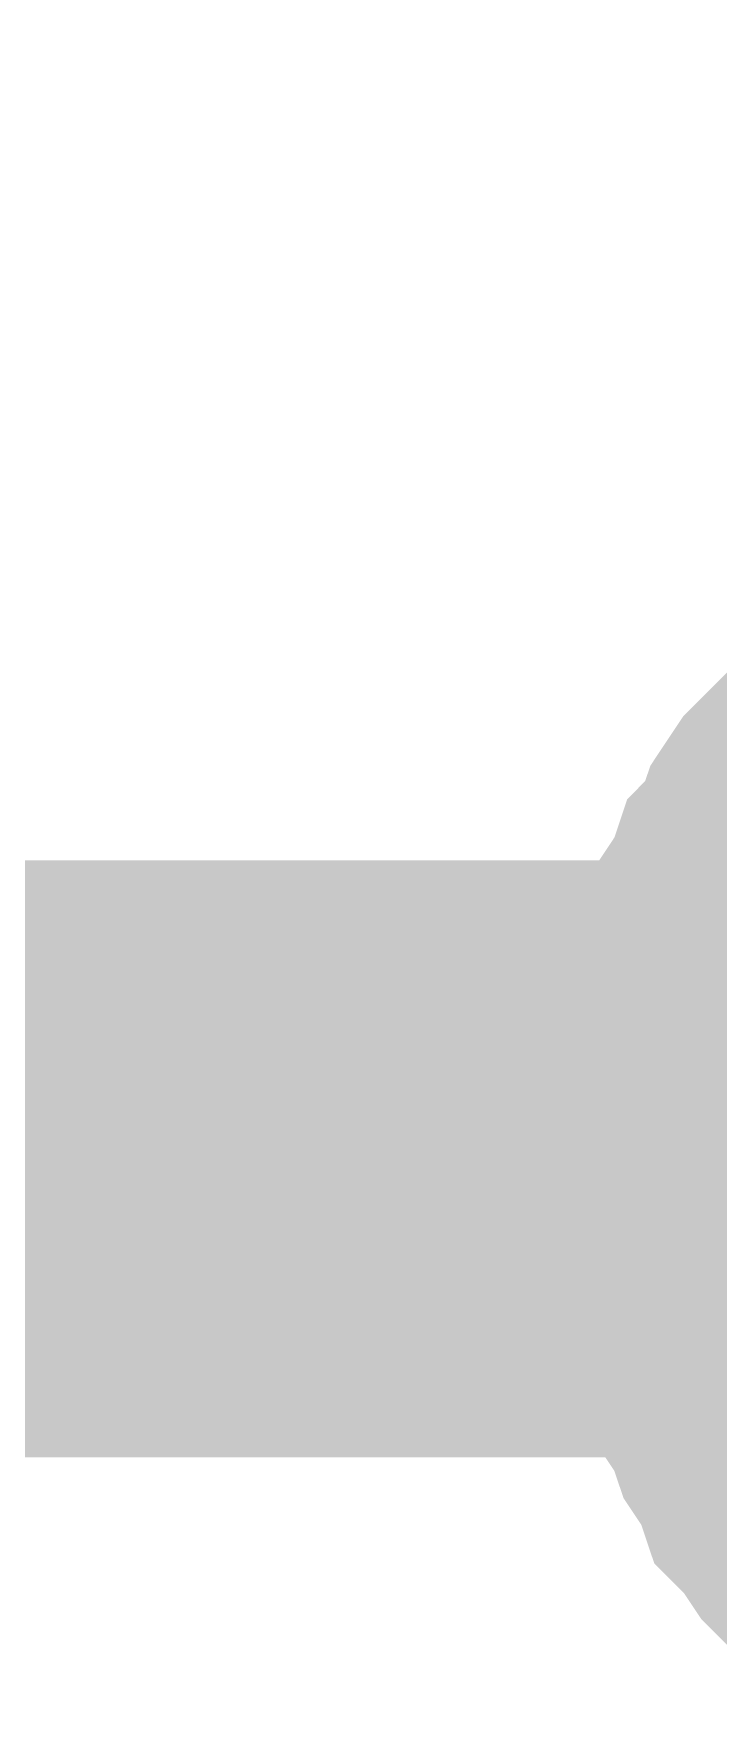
# Model space of a CAD drawing. Header units: inches. Extents: x 0 to 841, y 0 to 594.
# Drawn here: x 185.973 to 186.832, y 536.804 to 538.905 of the extents above; entities that cross this region are included whole.
import ezdxf

# ---------------------------------------------------------------- set-up
doc = ezdxf.new("R2010")
doc.units = ezdxf.units.IN
doc.layers.add('Sheet', color=255, linetype='Continuous')

msp = doc.modelspace()

# ---------------------------------------------------------------- linework, layer by layer
at = {"layer": 'Sheet'}
for points in [[(162.5159, 537.4927, 0.7493, 0.7493, 0), (162.5159, 537.4927, 0.7493, 0.7493, 0), (167.524, 537.4927, 0.7493, 0.7493, 0), (187.5227, 537.4927, 0.7493, 0.7493, 0), (187.5227, 537.4927, 0.7493, 0.7493, 0), (187.5227, 557.4926, 0.7493, 0.7493, 0), (187.5227, 559.9968, 0.7493, 0.7493, 0)], [(186.7591, 537.4927, 0.2997, 0.2997, 0), (186.7591, 537.5377, 0.2997, 0.2997, 0), (186.7591, 537.5713, 0.2997, 0.2997, 0), (186.7704, 537.605, 0.2997, 0.2997, 0), (186.7704, 537.65, 0.2997, 0.2997, 0), (186.7816, 537.6836, 0.2997, 0.2997, 0), (186.7928, 537.7173, 0.2997, 0.2997, 0), (186.804, 537.7623, 0.2997, 0.2997, 0), (186.8153, 537.7959, 0.2997, 0.2997, 0), (186.8377, 537.8296, 0.2997, 0.2997, 0), (186.849, 537.8633, 0.2997, 0.2997, 0), (186.8714, 537.8858, 0.2997, 0.2997, 0), (186.8827, 537.9195, 0.2997, 0.2997, 0), (186.9051, 537.9532, 0.2997, 0.2997, 0), (186.9276, 537.9756, 0.2997, 0.2997, 0), (186.9613, 538.0093, 0.2997, 0.2997, 0), (186.9837, 538.0318, 0.2997, 0.2997, 0)], [(186.7591, 537.4927, 0.2997, 0.2997, 0), (186.7591, 537.5377, 0.2997, 0.2997, 0), (186.7591, 537.5713, 0.2997, 0.2997, 0), (186.7704, 537.605, 0.2997, 0.2997, 0), (186.7704, 537.65, 0.2997, 0.2997, 0), (186.7816, 537.6836, 0.2997, 0.2997, 0), (186.7928, 537.7173, 0.2997, 0.2997, 0), (186.804, 537.7623, 0.2997, 0.2997, 0), (186.8153, 537.7959, 0.2997, 0.2997, 0), (186.8377, 537.8296, 0.2997, 0.2997, 0), (186.849, 537.8633, 0.2997, 0.2997, 0), (186.8714, 537.8858, 0.2997, 0.2997, 0), (186.8827, 537.9195, 0.2997, 0.2997, 0), (186.9051, 537.9532, 0.2997, 0.2997, 0), (186.9276, 537.9756, 0.2997, 0.2997, 0), (186.9613, 538.0093, 0.2997, 0.2997, 0), (186.9837, 538.0318, 0.2997, 0.2997, 0)], [(186.7591, 537.4927, 0.0991, 0.0991, 0), (186.7591, 537.5377, 0.0991, 0.0991, 0), (186.7591, 537.5713, 0.0991, 0.0991, 0), (186.7704, 537.605, 0.0991, 0.0991, 0), (186.7704, 537.65, 0.0991, 0.0991, 0), (186.7816, 537.6836, 0.0991, 0.0991, 0), (186.7928, 537.7173, 0.0991, 0.0991, 0), (186.804, 537.7623, 0.0991, 0.0991, 0), (186.8153, 537.7959, 0.0991, 0.0991, 0), (186.8377, 537.8296, 0.0991, 0.0991, 0), (186.849, 537.8633, 0.0991, 0.0991, 0), (186.8714, 537.8858, 0.0991, 0.0991, 0), (186.8827, 537.9195, 0.0991, 0.0991, 0)], [(186.7591, 537.4927, 0.0991, 0.0991, 0), (186.7591, 537.5377, 0.0991, 0.0991, 0), (186.7591, 537.5713, 0.0991, 0.0991, 0), (186.7704, 537.605, 0.0991, 0.0991, 0), (186.7704, 537.65, 0.0991, 0.0991, 0), (186.7816, 537.6836, 0.0991, 0.0991, 0), (186.7928, 537.7173, 0.0991, 0.0991, 0), (186.804, 537.7623, 0.0991, 0.0991, 0), (186.8153, 537.7959, 0.0991, 0.0991, 0), (186.8377, 537.8296, 0.0991, 0.0991, 0), (186.849, 537.8633, 0.0991, 0.0991, 0), (186.8714, 537.8858, 0.0991, 0.0991, 0), (186.8827, 537.9195, 0.0991, 0.0991, 0)], [(186.9837, 536.9537, 0.2997, 0.2997, 0), (186.9613, 536.9762, 0.2997, 0.2997, 0), (186.9276, 537.0099, 0.2997, 0.2997, 0), (186.9051, 537.0436, 0.2997, 0.2997, 0), (186.8827, 537.066, 0.2997, 0.2997, 0), (186.8714, 537.0997, 0.2997, 0.2997, 0), (186.849, 537.1334, 0.2997, 0.2997, 0), (186.8377, 537.1671, 0.2997, 0.2997, 0), (186.8153, 537.2008, 0.2997, 0.2997, 0), (186.804, 537.2345, 0.2997, 0.2997, 0), (186.7928, 537.2681, 0.2997, 0.2997, 0), (186.7816, 537.3018, 0.2997, 0.2997, 0), (186.7704, 537.3355, 0.2997, 0.2997, 0), (186.7704, 537.3804, 0.2997, 0.2997, 0), (186.7591, 537.4141, 0.2997, 0.2997, 0), (186.7591, 537.4591, 0.2997, 0.2997, 0), (186.7591, 537.4927, 0.2997, 0.2997, 0)], [(186.7591, 537.4927, 0.2997, 0.2997, 0), (186.7591, 537.4927, 0.2997, 0.2997, 0)], [(186.9837, 536.9537, 0.2997, 0.2997, 0), (186.9613, 536.9762, 0.2997, 0.2997, 0), (186.9276, 537.0099, 0.2997, 0.2997, 0), (186.9051, 537.0436, 0.2997, 0.2997, 0), (186.8827, 537.066, 0.2997, 0.2997, 0), (186.8714, 537.0997, 0.2997, 0.2997, 0), (186.849, 537.1334, 0.2997, 0.2997, 0), (186.8377, 537.1671, 0.2997, 0.2997, 0), (186.8153, 537.2008, 0.2997, 0.2997, 0), (186.804, 537.2345, 0.2997, 0.2997, 0), (186.7928, 537.2681, 0.2997, 0.2997, 0), (186.7816, 537.3018, 0.2997, 0.2997, 0), (186.7704, 537.3355, 0.2997, 0.2997, 0), (186.7704, 537.3804, 0.2997, 0.2997, 0), (186.7591, 537.4141, 0.2997, 0.2997, 0), (186.7591, 537.4591, 0.2997, 0.2997, 0), (186.7591, 537.4927, 0.2997, 0.2997, 0)], [(186.7591, 537.4927, 0.2997, 0.2997, 0), (186.7591, 537.4927, 0.2997, 0.2997, 0)], [(186.8827, 537.066, 0.0991, 0.0991, 0), (186.8714, 537.0997, 0.0991, 0.0991, 0), (186.849, 537.1334, 0.0991, 0.0991, 0), (186.8377, 537.1671, 0.0991, 0.0991, 0), (186.8153, 537.2008, 0.0991, 0.0991, 0), (186.804, 537.2345, 0.0991, 0.0991, 0), (186.7928, 537.2681, 0.0991, 0.0991, 0), (186.7816, 537.3018, 0.0991, 0.0991, 0), (186.7704, 537.3355, 0.0991, 0.0991, 0), (186.7704, 537.3804, 0.0991, 0.0991, 0), (186.7591, 537.4141, 0.0991, 0.0991, 0), (186.7591, 537.4591, 0.0991, 0.0991, 0), (186.7591, 537.4927, 0.0991, 0.0991, 0)], [(186.7591, 537.4927, 0.0991, 0.0991, 0), (186.7591, 537.4927, 0.0991, 0.0991, 0)], [(186.8827, 537.066, 0.0991, 0.0991, 0), (186.8714, 537.0997, 0.0991, 0.0991, 0), (186.849, 537.1334, 0.0991, 0.0991, 0), (186.8377, 537.1671, 0.0991, 0.0991, 0), (186.8153, 537.2008, 0.0991, 0.0991, 0), (186.804, 537.2345, 0.0991, 0.0991, 0), (186.7928, 537.2681, 0.0991, 0.0991, 0), (186.7816, 537.3018, 0.0991, 0.0991, 0), (186.7704, 537.3355, 0.0991, 0.0991, 0), (186.7704, 537.3804, 0.0991, 0.0991, 0), (186.7591, 537.4141, 0.0991, 0.0991, 0), (186.7591, 537.4591, 0.0991, 0.0991, 0), (186.7591, 537.4927, 0.0991, 0.0991, 0)], [(186.7591, 537.4927, 0.0991, 0.0991, 0), (186.7591, 537.4927, 0.0991, 0.0991, 0)]]:
    msp.add_lwpolyline(points, format="xyseb", dxfattribs=at)

doc.saveas('drawing.dxf')
